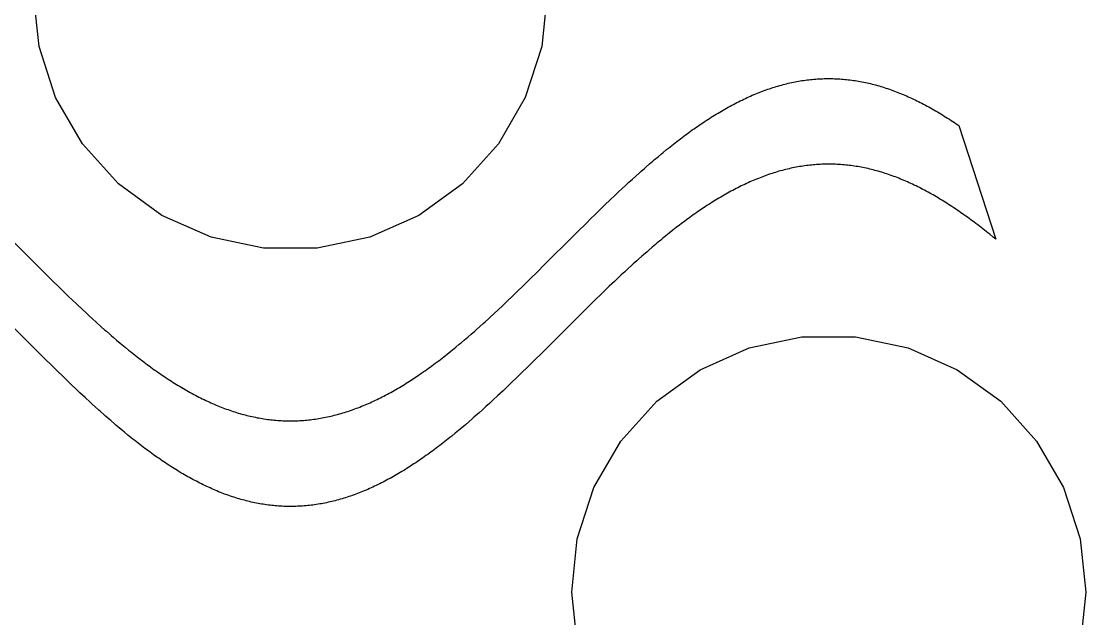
# Model space of a CAD drawing. Header units: metres. Extents: x -75 to 75, y 0 to 231.
# Drawn here: x 7.85 to 38.92, y 69.22 to 86.67 of the extents above; entities that cross this region are included whole.
import ezdxf

# ---------------------------------------------------------------- set-up
doc = ezdxf.new("R2010")
doc.units = ezdxf.units.M

msp = doc.modelspace()

# ---------------------------------------------------------------- linework, layer by layer
for p, q in [((8.37181, 85.9407), (8.20793, 87.5)), ((23.2079, 87.5), (23.0441, 85.9407)), ((8.85635, 84.4495), (8.37181, 85.9407)), ((23.0441, 85.9407), (22.5595, 84.4495)), ((29.9863, 84.797), (30.0362, 84.8108)), ((30.0362, 84.8108), (30.0863, 84.8242)), ((30.0863, 84.8242), (30.1363, 84.8371)), ((30.1363, 84.8371), (30.1862, 84.8495)), ((30.1862, 84.8495), (30.2363, 84.8615)), ((30.2363, 84.8615), (30.2863, 84.8729)), ((30.2863, 84.8729), (30.3362, 84.8839)), ((30.3362, 84.8839), (30.3863, 84.8943)), ((30.3863, 84.8943), (30.4362, 84.9043)), ((30.4362, 84.9043), (30.4862, 84.9138)), ((30.4862, 84.9138), (30.5363, 84.9228)), ((30.5363, 84.9228), (30.5862, 84.9313)), ((30.5862, 84.9313), (30.6363, 84.9393)), ((30.6363, 84.9393), (30.6863, 84.9468)), ((30.6863, 84.9468), (30.7362, 84.9538)), ((30.7362, 84.9538), (30.7863, 84.9604)), ((30.7863, 84.9604), (30.8363, 84.9664)), ((30.8363, 84.9664), (30.8862, 84.9719)), ((30.8862, 84.9719), (30.9363, 84.977)), ((30.9363, 84.977), (30.9863, 84.9815)), ((30.9863, 84.9815), (31.0362, 84.9856)), ((31.0362, 84.9856), (31.0863, 84.9891)), ((31.0863, 84.9891), (31.1362, 84.9921)), ((31.1362, 84.9921), (31.1862, 84.9947)), ((31.1862, 84.9947), (31.2363, 84.9967)), ((31.2363, 84.9967), (31.2862, 84.9982)), ((31.2862, 84.9982), (31.3363, 84.9993)), ((31.3363, 84.9993), (31.3863, 84.9998)), ((31.3863, 84.9998), (31.4362, 84.9999)), ((31.4362, 84.9999), (31.4863, 84.9995)), ((31.4863, 84.9995), (31.5363, 84.9986)), ((31.5363, 84.9986), (31.5862, 84.997)), ((31.5862, 84.997), (31.6363, 84.9951)), ((31.6363, 84.9951), (31.6862, 84.9927)), ((31.6862, 84.9927), (31.7362, 84.9897)), ((31.7362, 84.9897), (31.7863, 84.9863)), ((31.7863, 84.9863), (31.8362, 84.9823)), ((31.8362, 84.9823), (31.8863, 84.9779)), ((31.8863, 84.9779), (31.9363, 84.9729)), ((31.9363, 84.9729), (31.9862, 84.9675)), ((31.9862, 84.9675), (32.0363, 84.9615)), ((32.0363, 84.9615), (32.0863, 84.9551)), ((32.0863, 84.9551), (32.1362, 84.9482)), ((32.1362, 84.9482), (32.1863, 84.9407)), ((32.1863, 84.9407), (32.2363, 84.9328)), ((32.2363, 84.9328), (32.2862, 84.9244)), ((32.2862, 84.9244), (32.3363, 84.9155)), ((32.3363, 84.9155), (32.3862, 84.9061)), ((32.3862, 84.9061), (32.4362, 84.8962)), ((32.4362, 84.8962), (32.4863, 84.8859)), ((32.4863, 84.8859), (32.5362, 84.875)), ((32.5362, 84.875), (32.5863, 84.8636)), ((32.5863, 84.8636), (32.6363, 84.8518)), ((32.6363, 84.8518), (32.6862, 84.8395)), ((32.6862, 84.8395), (32.7363, 84.8267)), ((32.7363, 84.8267), (32.7863, 84.8133)), ((32.7863, 84.8133), (32.8362, 84.7996)), ((32.8362, 84.7996), (32.8863, 84.7853)), ((29.0862, 84.467), (29.1363, 84.4892)), ((29.1363, 84.4892), (29.1862, 84.511)), ((29.1862, 84.511), (29.2362, 84.5324)), ((29.2362, 84.5324), (29.2863, 84.5532)), ((29.2863, 84.5532), (29.3362, 84.5737)), ((29.3362, 84.5737), (29.3863, 84.5937)), ((29.3863, 84.5937), (29.4363, 84.6132)), ((29.4363, 84.6132), (29.4862, 84.6322)), ((29.4862, 84.6322), (29.5363, 84.6508)), ((29.5363, 84.6508), (29.5863, 84.669)), ((29.5863, 84.669), (29.6362, 84.6866)), ((29.6362, 84.6866), (29.6863, 84.7038)), ((29.6863, 84.7038), (29.7363, 84.7205)), ((29.7363, 84.7205), (29.7862, 84.7367)), ((29.7862, 84.7367), (29.8363, 84.7525)), ((29.8363, 84.7525), (29.8862, 84.7678)), ((29.8862, 84.7678), (29.9362, 84.7826)), ((29.9362, 84.7826), (29.9863, 84.797)), ((32.8863, 84.7853), (32.9362, 84.7706)), ((32.9362, 84.7706), (32.9862, 84.7554)), ((32.9862, 84.7554), (33.0363, 84.7397)), ((33.0363, 84.7397), (33.0862, 84.7235)), ((33.0862, 84.7235), (33.1363, 84.7069)), ((33.1363, 84.7069), (33.1863, 84.6898)), ((33.1863, 84.6898), (33.2362, 84.6722)), ((33.2362, 84.6722), (33.2863, 84.6542)), ((33.2863, 84.6542), (33.3363, 84.6357)), ((33.3363, 84.6357), (33.3862, 84.6167)), ((33.3862, 84.6167), (33.4363, 84.5973)), ((33.4363, 84.5973), (33.4863, 84.5774)), ((33.4863, 84.5774), (33.5362, 84.557)), ((33.5362, 84.557), (33.5863, 84.5363)), ((33.5863, 84.5363), (33.6362, 84.515)), ((33.6362, 84.515), (33.6862, 84.4933)), ((33.6862, 84.4933), (33.7363, 84.4711)), ((9.64027, 83.0917), (8.85635, 84.4495)), ((22.5595, 84.4495), (21.7756, 83.0917)), ((28.4863, 84.166), (28.5362, 84.1934)), ((28.5362, 84.1934), (28.5863, 84.2204)), ((28.5863, 84.2204), (28.6362, 84.2471)), ((28.6362, 84.2471), (28.6862, 84.2732)), ((28.6862, 84.2732), (28.7363, 84.2989)), ((28.7363, 84.2989), (28.7862, 84.3243)), ((28.7862, 84.3243), (28.8363, 84.3491)), ((28.8363, 84.3491), (28.8863, 84.3736)), ((28.8863, 84.3736), (28.9362, 84.3976)), ((28.9362, 84.3976), (28.9863, 84.4212)), ((28.9863, 84.4212), (29.0363, 84.4443)), ((29.0363, 84.4443), (29.0862, 84.467)), ((33.7363, 84.4711), (33.7862, 84.4485)), ((33.7862, 84.4485), (33.8363, 84.4255)), ((33.8363, 84.4255), (33.8863, 84.402)), ((33.8863, 84.402), (33.9362, 84.3781)), ((33.9362, 84.3781), (33.9863, 84.3537)), ((33.9863, 84.3537), (34.0363, 84.3289)), ((34.0363, 84.3289), (34.0862, 84.3037)), ((34.0862, 84.3037), (34.1363, 84.278)), ((34.1363, 84.278), (34.1862, 84.2519)), ((34.1862, 84.2519), (34.2362, 84.2254)), ((34.2362, 84.2254), (34.2863, 84.1985)), ((34.2863, 84.1985), (34.3362, 84.1711)), ((27.9362, 83.8373), (27.9862, 83.8691)), ((27.9862, 83.8691), (28.0363, 83.9006)), ((28.0363, 83.9006), (28.0862, 83.9317)), ((28.0862, 83.9317), (28.1363, 83.9624)), ((28.1363, 83.9624), (28.1863, 83.9927)), ((28.1863, 83.9927), (28.2362, 84.0226)), ((28.2362, 84.0226), (28.2863, 84.052)), ((28.2863, 84.052), (28.3363, 84.0812)), ((28.3363, 84.0812), (28.3862, 84.1098)), ((28.3862, 84.1098), (28.4363, 84.1381)), ((28.4363, 84.1381), (28.4863, 84.166)), ((34.3362, 84.1711), (34.3863, 84.1433)), ((34.3863, 84.1433), (34.4363, 84.1151)), ((34.4363, 84.1151), (34.4862, 84.0865)), ((34.4862, 84.0865), (34.5363, 84.0575)), ((34.5363, 84.0575), (34.5863, 84.0281)), ((34.5863, 84.0281), (34.6362, 83.9983)), ((34.6362, 83.9983), (34.6863, 83.968)), ((34.6863, 83.968), (34.7363, 83.9374)), ((34.7363, 83.9374), (34.7862, 83.9064)), ((34.7862, 83.9064), (34.8363, 83.875)), ((34.8363, 83.875), (34.8862, 83.8432)), ((27.4863, 83.5336), (27.5362, 83.5688)), ((27.5362, 83.5688), (27.5863, 83.6037)), ((27.5863, 83.6037), (27.6363, 83.6382)), ((27.6363, 83.6382), (27.6862, 83.6723)), ((27.6862, 83.6723), (27.7863, 83.7394)), ((27.7863, 83.7394), (27.8362, 83.7724)), ((27.8362, 83.7724), (27.8863, 83.805)), ((27.8863, 83.805), (27.9362, 83.8373)), ((34.8862, 83.8432), (34.9362, 83.811)), ((34.9362, 83.811), (34.9863, 83.7785)), ((34.9863, 83.7785), (35.0863, 83.7122)), ((35.0863, 83.7122), (35.1363, 83.6785)), ((35.1363, 83.6785), (35.1862, 83.6445)), ((35.1862, 83.6445), (35.21, 83.6281)), ((35.21, 83.6281), (36.289, 80.3073)), ((27.0863, 83.2397), (27.1362, 83.2776)), ((27.1362, 83.2776), (27.2363, 83.3524)), ((27.2363, 83.3524), (27.2862, 83.3894)), ((27.2862, 83.3894), (27.3862, 83.4621)), ((27.3862, 83.4621), (27.4362, 83.4981)), ((27.4362, 83.4981), (27.4863, 83.5336)), ((10.6895, 81.9264), (9.64027, 83.0917)), ((21.7756, 83.0917), (20.7264, 81.9264)), ((26.6862, 82.925), (26.7362, 82.9653)), ((26.7362, 82.9653), (26.8362, 83.0453)), ((26.8362, 83.0453), (26.9363, 83.1239)), ((26.9363, 83.1239), (26.9862, 83.1628)), ((26.9862, 83.1628), (27.0863, 83.2397)), ((26.2862, 82.5915), (26.3363, 82.6341)), ((26.3363, 82.6341), (26.4362, 82.7186)), ((26.4362, 82.7186), (26.5363, 82.802)), ((26.5363, 82.802), (26.5862, 82.8432)), ((26.5862, 82.8432), (26.6862, 82.925)), ((25.9363, 82.2861), (26.0362, 82.3746)), ((26.0362, 82.3746), (26.0863, 82.4184)), ((26.0863, 82.4184), (26.1862, 82.5055)), ((26.1862, 82.5055), (26.2862, 82.5915)), ((30.0637, 82.3182), (30.0137, 82.3046)), ((30.1137, 82.3313), (30.0637, 82.3182)), ((30.1637, 82.344), (30.1137, 82.3313)), ((30.2137, 82.3561), (30.1637, 82.344)), ((30.2637, 82.3678), (30.2137, 82.3561)), ((30.3136, 82.379), (30.2637, 82.3678)), ((30.3637, 82.3897), (30.3136, 82.379)), ((30.4137, 82.3998), (30.3637, 82.3897)), ((30.4636, 82.4096), (30.4137, 82.3998)), ((30.5137, 82.4187), (30.4636, 82.4096)), ((30.5637, 82.4275), (30.5137, 82.4187)), ((30.6136, 82.4358), (30.5637, 82.4275)), ((30.6637, 82.4435), (30.6136, 82.4358)), ((30.7137, 82.4507), (30.6637, 82.4435)), ((30.7637, 82.4575), (30.7137, 82.4507)), ((30.8137, 82.4638), (30.7637, 82.4575)), ((30.8636, 82.4695), (30.8137, 82.4638)), ((30.9137, 82.4747), (30.8636, 82.4695)), ((30.9637, 82.4796), (30.9137, 82.4747)), ((31.0136, 82.4838), (30.9637, 82.4796)), ((31.0637, 82.4876), (31.0136, 82.4838)), ((31.1137, 82.4908), (31.0637, 82.4876)), ((31.1636, 82.4936), (31.1137, 82.4908)), ((31.2137, 82.4959), (31.1636, 82.4936)), ((31.2637, 82.4976), (31.2137, 82.4959)), ((31.3137, 82.4989), (31.2637, 82.4976)), ((31.3637, 82.4997), (31.3137, 82.4989)), ((31.4137, 82.4999), (31.3637, 82.4997)), ((31.4637, 82.4998), (31.4137, 82.4999)), ((31.5137, 82.499), (31.4637, 82.4998)), ((31.5636, 82.4978), (31.5137, 82.499)), ((31.6137, 82.496), (31.5636, 82.4978)), ((31.6637, 82.4938), (31.6137, 82.496)), ((31.7136, 82.4911), (31.6637, 82.4938)), ((31.7637, 82.4879), (31.7136, 82.4911)), ((31.8137, 82.4841), (31.7637, 82.4879)), ((31.8636, 82.4799), (31.8137, 82.4841)), ((31.9137, 82.4752), (31.8636, 82.4799)), ((31.9637, 82.47), (31.9137, 82.4752)), ((32.0137, 82.4643), (31.9637, 82.47)), ((32.0637, 82.458), (32.0137, 82.4643)), ((32.1136, 82.4513), (32.0637, 82.458)), ((32.1637, 82.4442), (32.1136, 82.4513)), ((32.2137, 82.4364), (32.1637, 82.4442)), ((32.2636, 82.4283), (32.2137, 82.4364)), ((32.3137, 82.4196), (32.2636, 82.4283)), ((32.3637, 82.4104), (32.3137, 82.4196)), ((32.4136, 82.4007), (32.3637, 82.4104)), ((32.4637, 82.3906), (32.4136, 82.4007)), ((32.5137, 82.3799), (32.4637, 82.3906)), ((32.5637, 82.3688), (32.5137, 82.3799)), ((32.6137, 82.3572), (32.5637, 82.3688)), ((32.6637, 82.345), (32.6137, 82.3572)), ((32.7137, 82.3325), (32.6637, 82.345)), ((32.7637, 82.3194), (32.7137, 82.3325)), ((32.8136, 82.3058), (32.7637, 82.3194)), ((25.5862, 81.9695), (25.6863, 82.061)), ((25.6863, 82.061), (25.7863, 82.1516)), ((25.7863, 82.1516), (25.8862, 82.2415)), ((25.8862, 82.2415), (25.9363, 82.2861)), ((29.2136, 82.0228), (29.1637, 82.0013)), ((29.2637, 82.0438), (29.2136, 82.0228)), ((29.3137, 82.0645), (29.2637, 82.0438)), ((29.3636, 82.0847), (29.3137, 82.0645)), ((29.4137, 82.1044), (29.3636, 82.0847)), ((29.4637, 82.1236), (29.4137, 82.1044)), ((29.5137, 82.1425), (29.4637, 82.1236)), ((29.5637, 82.1608), (29.5137, 82.1425)), ((29.6136, 82.1786), (29.5637, 82.1608)), ((29.6637, 82.196), (29.6136, 82.1786)), ((29.7137, 82.213), (29.6637, 82.196)), ((29.7636, 82.2295), (29.7137, 82.213)), ((29.8137, 82.2454), (29.7636, 82.2295)), ((29.8637, 82.261), (29.8137, 82.2454)), ((29.9136, 82.276), (29.8637, 82.261)), ((29.9637, 82.2906), (29.9136, 82.276)), ((30.0137, 82.3046), (29.9637, 82.2906)), ((32.8637, 82.2918), (32.8136, 82.3058)), ((32.9137, 82.2773), (32.8637, 82.2918)), ((32.9636, 82.2623), (32.9137, 82.2773)), ((33.0137, 82.2469), (32.9636, 82.2623)), ((33.0637, 82.2309), (33.0137, 82.2469)), ((33.1136, 82.2145), (33.0637, 82.2309)), ((33.1637, 82.1976), (33.1136, 82.2145)), ((33.2137, 82.1803), (33.1637, 82.1976)), ((33.2637, 82.1624), (33.2137, 82.1803)), ((33.3137, 82.1441), (33.2637, 82.1624)), ((33.3636, 82.1253), (33.3137, 82.1441)), ((33.4137, 82.1061), (33.3636, 82.1253)), ((33.4637, 82.0865), (33.4137, 82.1061)), ((33.5136, 82.0663), (33.4637, 82.0865)), ((33.5637, 82.0457), (33.5136, 82.0663)), ((33.6137, 82.0247), (33.5637, 82.0457)), ((33.6636, 82.0032), (33.6137, 82.0247)), ((11.9579, 81.0049), (10.6895, 81.9264)), ((20.7264, 81.9264), (19.4579, 81.0049)), ((25.2863, 81.6904), (25.3863, 81.7841)), ((25.3863, 81.7841), (25.4862, 81.8771)), ((25.4862, 81.8771), (25.5862, 81.9695)), ((28.5637, 81.7083), (28.5136, 81.6811)), ((28.6137, 81.7351), (28.5637, 81.7083)), ((28.6636, 81.7614), (28.6137, 81.7351)), ((28.7137, 81.7873), (28.6636, 81.7614)), ((28.7637, 81.8129), (28.7137, 81.7873)), ((28.8137, 81.8379), (28.7637, 81.8129)), ((28.8637, 81.8626), (28.8137, 81.8379)), ((28.9137, 81.8868), (28.8637, 81.8626)), ((28.9637, 81.9106), (28.9137, 81.8868)), ((29.0137, 81.9339), (28.9637, 81.9106)), ((29.0636, 81.9568), (29.0137, 81.9339)), ((29.1137, 81.9792), (29.0636, 81.9568)), ((29.1637, 82.0013), (29.1137, 81.9792)), ((33.7137, 81.9812), (33.6636, 82.0032)), ((33.7637, 81.9588), (33.7137, 81.9812)), ((33.8137, 81.936), (33.7637, 81.9588)), ((33.8637, 81.9127), (33.8137, 81.936)), ((33.9137, 81.889), (33.8637, 81.9127)), ((33.9637, 81.8648), (33.9137, 81.889)), ((34.0137, 81.8401), (33.9637, 81.8648)), ((34.0636, 81.8151), (34.0137, 81.8401)), ((34.1137, 81.7896), (34.0636, 81.8151)), ((34.1637, 81.7638), (34.1137, 81.7896)), ((34.2136, 81.7374), (34.1637, 81.7638)), ((34.2637, 81.7107), (34.2136, 81.7374)), ((34.3137, 81.6835), (34.2637, 81.7107)), ((24.8862, 81.3089), (25.0362, 81.453)), ((25.0362, 81.453), (25.1862, 81.5959)), ((25.1862, 81.5959), (25.2863, 81.6904)), ((28.0137, 81.3864), (27.9636, 81.3548)), ((28.0637, 81.4177), (28.0137, 81.3864)), ((28.1136, 81.4486), (28.0637, 81.4177)), ((28.1637, 81.479), (28.1136, 81.4486)), ((28.2137, 81.5091), (28.1637, 81.479)), ((28.2637, 81.5388), (28.2137, 81.5091)), ((28.3137, 81.5681), (28.2637, 81.5388)), ((28.3636, 81.5969), (28.3137, 81.5681)), ((28.4137, 81.6254), (28.3636, 81.5969)), ((28.4637, 81.6534), (28.4137, 81.6254)), ((28.5136, 81.6811), (28.4637, 81.6534)), ((34.3636, 81.6559), (34.3137, 81.6835)), ((34.4137, 81.6279), (34.3636, 81.6559)), ((34.4637, 81.5995), (34.4137, 81.6279)), ((34.5137, 81.5707), (34.4637, 81.5995)), ((34.5637, 81.5414), (34.5137, 81.5707)), ((34.6136, 81.5118), (34.5637, 81.5414)), ((34.6637, 81.4817), (34.6136, 81.5118)), ((34.7137, 81.4513), (34.6637, 81.4817)), ((34.7636, 81.4204), (34.7137, 81.4513)), ((34.8137, 81.3892), (34.7636, 81.4204)), ((34.8637, 81.3576), (34.8137, 81.3892)), ((24.5863, 81.0172), (24.7363, 81.1636)), ((24.7363, 81.1636), (24.8862, 81.3089)), ((27.5637, 81.088), (27.5137, 81.0529)), ((27.6137, 81.1226), (27.5637, 81.088)), ((27.6637, 81.1569), (27.6137, 81.1226)), ((27.7637, 81.2244), (27.6637, 81.1569)), ((27.8136, 81.2576), (27.7637, 81.2244)), ((27.8637, 81.2904), (27.8136, 81.2576)), ((27.9137, 81.3227), (27.8637, 81.2904)), ((27.9636, 81.3548), (27.9137, 81.3227)), ((34.9136, 81.3256), (34.8637, 81.3576)), ((34.9637, 81.2932), (34.9136, 81.3256)), ((35.0137, 81.2605), (34.9637, 81.2932)), ((35.0637, 81.2273), (35.0137, 81.2605)), ((35.1137, 81.1938), (35.0637, 81.2273)), ((35.1637, 81.1599), (35.1137, 81.1938)), ((35.2137, 81.1256), (35.1637, 81.1599)), ((35.2637, 81.0911), (35.2137, 81.1256)), ((35.3637, 81.0207), (35.2637, 81.0911)), ((13.3903, 80.3671), (11.9579, 81.0049)), ((19.4579, 81.0049), (18.0256, 80.3671)), ((24.0862, 80.5234), (24.3362, 80.7713)), ((24.3362, 80.7713), (24.4862, 80.919)), ((24.4862, 80.919), (24.5863, 81.0172)), ((27.2137, 80.8356), (27.1136, 80.7605)), ((27.2636, 80.8727), (27.2137, 80.8356)), ((27.3637, 80.9458), (27.2636, 80.8727)), ((27.4136, 80.9819), (27.3637, 80.9458)), ((27.4637, 81.0176), (27.4136, 80.9819)), ((27.5137, 81.0529), (27.4637, 81.0176)), ((35.4137, 80.9851), (35.3637, 81.0207)), ((35.4636, 80.9491), (35.4137, 80.9851)), ((35.5137, 80.9127), (35.4636, 80.9491)), ((35.5637, 80.876), (35.5137, 80.9127)), ((35.6637, 80.8015), (35.5637, 80.876)), ((35.7137, 80.7639), (35.6637, 80.8015)), ((35.7637, 80.7258), (35.7137, 80.7639)), ((23.9362, 80.374), (24.0862, 80.5234)), ((26.7637, 80.4874), (26.7136, 80.4471)), ((26.8636, 80.5669), (26.7637, 80.4874)), ((26.9137, 80.6063), (26.8636, 80.5669)), ((26.9637, 80.6453), (26.9137, 80.6063)), ((27.0637, 80.7224), (26.9637, 80.6453)), ((27.1136, 80.7605), (27.0637, 80.7224)), ((35.8137, 80.6874), (35.7637, 80.7258)), ((35.9137, 80.6097), (35.8137, 80.6874)), ((35.9637, 80.5704), (35.9137, 80.6097)), ((36.0136, 80.5309), (35.9637, 80.5704)), ((36.0637, 80.4909), (36.0136, 80.5309)), ((36.1137, 80.4507), (36.0637, 80.4909)), ((36.2137, 80.3694), (36.1137, 80.4507)), ((7.48627, 80.3674), (8.23624, 79.618)), ((14.9239, 80.0411), (13.3903, 80.3671)), ((18.0256, 80.3671), (16.4919, 80.0411)), ((23.1363, 79.5748), (23.9362, 80.374)), ((26.3637, 80.1574), (26.2637, 80.0722)), ((26.4137, 80.1996), (26.3637, 80.1574)), ((26.5137, 80.2832), (26.4137, 80.1996)), ((26.5636, 80.3246), (26.5137, 80.2832)), ((26.6637, 80.4066), (26.5636, 80.3246)), ((26.7136, 80.4471), (26.6637, 80.4066)), ((36.289, 80.3073), (36.2137, 80.3694)), ((16.4919, 80.0411), (14.9239, 80.0411)), ((26.0136, 79.8547), (25.9637, 79.8104)), ((26.1137, 79.9424), (26.0136, 79.8547)), ((26.1636, 79.9859), (26.1137, 79.9424)), ((26.2637, 80.0722), (26.1636, 79.9859)), ((8.23624, 79.618), (8.38623, 79.4687)), ((22.8863, 79.3264), (23.1363, 79.5748)), ((25.6637, 79.5404), (25.5637, 79.4487)), ((25.7137, 79.586), (25.6637, 79.5404)), ((25.8137, 79.6764), (25.7137, 79.586)), ((25.8636, 79.7213), (25.8137, 79.6764)), ((25.9637, 79.8104), (25.8636, 79.7213)), ((8.38623, 79.4687), (8.53622, 79.3198)), ((8.53622, 79.3198), (8.63625, 79.2208)), ((8.63625, 79.2208), (8.78624, 79.073)), ((22.7363, 79.1781), (22.8863, 79.3264)), ((25.3637, 79.263), (25.2637, 79.1691)), ((25.4636, 79.3562), (25.3637, 79.263)), ((25.5637, 79.4487), (25.4636, 79.3562)), ((8.78624, 79.073), (8.93623, 78.9261)), ((8.93623, 78.9261), (9.08623, 78.7801)), ((22.3363, 78.7865), (22.4863, 78.9326)), ((22.4863, 78.9326), (22.5863, 79.0305)), ((22.5863, 79.0305), (22.7363, 79.1781)), ((25.0137, 78.9314), (24.9136, 78.8353)), ((25.1637, 79.0745), (25.0137, 78.9314)), ((25.2637, 79.1691), (25.1637, 79.0745)), ((9.08623, 78.7801), (9.23622, 78.6352)), ((9.23622, 78.6352), (9.33624, 78.5393)), ((22.0363, 78.4978), (22.1863, 78.6416)), ((22.1863, 78.6416), (22.3363, 78.7865)), ((24.7636, 78.6902), (24.6136, 78.544)), ((24.9136, 78.8353), (24.7636, 78.6902)), ((9.33624, 78.5393), (9.48624, 78.3965)), ((9.48624, 78.3965), (9.63623, 78.2552)), ((21.7863, 78.2614), (21.8863, 78.3555)), ((21.8863, 78.3555), (22.0363, 78.4978)), ((24.4137, 78.3476), (24.2136, 78.1499)), ((24.6136, 78.544), (24.4137, 78.3476)), ((9.63623, 78.2552), (9.73625, 78.1618)), ((9.73625, 78.1618), (9.83627, 78.0692)), ((9.83627, 78.0692), (9.93622, 77.9773)), ((9.93622, 77.9773), (10.0362, 77.8863)), ((21.3863, 77.8923), (21.4863, 77.9834)), ((21.4863, 77.9834), (21.5363, 78.0293)), ((21.5363, 78.0293), (21.6363, 78.1216)), ((21.6363, 78.1216), (21.7863, 78.2614)), ((24.2136, 78.1499), (24.0137, 77.9511)), ((8.31367, 77.0409), (7.46368, 77.8899)), ((10.0362, 77.8863), (10.1862, 77.7513)), ((10.1862, 77.7513), (10.2863, 77.6624)), ((10.2863, 77.6624), (10.3362, 77.6184)), ((21.0863, 77.6242), (21.1362, 77.6684)), ((21.1362, 77.6684), (21.2363, 77.7573)), ((21.2363, 77.7573), (21.3363, 77.8471)), ((21.3363, 77.8471), (21.3863, 77.8923)), ((24.0137, 77.9511), (23.4137, 77.3518)), ((10.3362, 77.6184), (10.4362, 77.5309)), ((10.4362, 77.5309), (10.4862, 77.4876)), ((10.4862, 77.4876), (10.5363, 77.4445)), ((10.5363, 77.4445), (10.6363, 77.359)), ((10.6363, 77.359), (10.7362, 77.2746)), ((20.6863, 77.2803), (20.7863, 77.3647)), ((20.7863, 77.3647), (20.8862, 77.4502)), ((20.8862, 77.4502), (20.9863, 77.5367)), ((20.9863, 77.5367), (21.0863, 77.6242)), ((23.4137, 77.3518), (23.0137, 76.9528)), ((29.0983, 77.1329), (30.6319, 77.4589)), ((30.6319, 77.4589), (32.1999, 77.4589)), ((32.1999, 77.4589), (33.7335, 77.1329)), ((8.51364, 76.8421), (8.31367, 77.0409)), ((10.7362, 77.2746), (10.7863, 77.2329)), ((10.7863, 77.2329), (10.8862, 77.1501)), ((10.8862, 77.1501), (10.9863, 77.0686)), ((10.9863, 77.0686), (11.0362, 77.0282)), ((20.3863, 77.0335), (20.4362, 77.074)), ((20.4362, 77.074), (20.5363, 77.1556)), ((20.5363, 77.1556), (20.6363, 77.2384)), ((20.6363, 77.2384), (20.6863, 77.2803)), ((27.6659, 76.4951), (29.0983, 77.1329)), ((33.7335, 77.1329), (35.1659, 76.4951)), ((8.76366, 76.5952), (8.51364, 76.8421)), ((11.0362, 77.0282), (11.1362, 76.9484)), ((11.1362, 76.9484), (11.1862, 76.909)), ((11.1862, 76.909), (11.2363, 76.8697)), ((11.2363, 76.8697), (11.2862, 76.8309)), ((11.2862, 76.8309), (11.3863, 76.7542)), ((11.3863, 76.7542), (11.4362, 76.7164)), ((19.9863, 76.7214), (20.0362, 76.7593)), ((20.0362, 76.7593), (20.0863, 76.7976)), ((20.0863, 76.7976), (20.1363, 76.8361)), ((20.1363, 76.8361), (20.2363, 76.9141)), ((20.2363, 76.9141), (20.2863, 76.9537)), ((20.2863, 76.9537), (20.3863, 77.0335)), ((22.8637, 76.804), (22.7637, 76.7051)), ((23.0137, 76.9528), (22.8637, 76.804)), ((8.91365, 76.4481), (8.76366, 76.5952)), ((9.06364, 76.302), (8.91365, 76.4481)), ((11.4362, 76.7164), (11.5363, 76.6416)), ((11.5363, 76.6416), (11.5862, 76.6048)), ((11.5862, 76.6048), (11.6862, 76.532)), ((11.6862, 76.532), (11.7362, 76.4961)), ((11.7362, 76.4961), (11.7863, 76.4606)), ((11.7863, 76.4606), (11.8362, 76.4256)), ((11.8362, 76.4256), (11.8863, 76.3908)), ((19.5363, 76.3953), (19.5863, 76.4302)), ((19.5863, 76.4302), (19.6362, 76.4654)), ((19.6362, 76.4654), (19.6863, 76.5009)), ((19.6863, 76.5009), (19.7363, 76.5368)), ((19.7363, 76.5368), (19.7862, 76.573)), ((19.7862, 76.573), (19.8363, 76.6096)), ((19.8363, 76.6096), (19.8862, 76.6466)), ((19.8862, 76.6466), (19.9362, 76.6838)), ((19.9362, 76.6838), (19.9863, 76.7214)), ((22.6137, 76.5574), (22.4637, 76.4105)), ((22.7637, 76.7051), (22.6137, 76.5574)), ((26.3974, 75.5736), (27.6659, 76.4951)), ((35.1659, 76.4951), (36.4344, 75.5736)), ((9.21364, 76.1569), (9.06364, 76.302)), ((9.31366, 76.0609), (9.21364, 76.1569)), ((11.8863, 76.3908), (11.9363, 76.3564)), ((11.9363, 76.3564), (11.9862, 76.3223)), ((11.9862, 76.3223), (12.0863, 76.2553)), ((12.0863, 76.2553), (12.1362, 76.2223)), ((12.1362, 76.2223), (12.1863, 76.1897)), ((12.1863, 76.1897), (12.2363, 76.1575)), ((12.2363, 76.1575), (12.2862, 76.1258)), ((12.2862, 76.1258), (12.3363, 76.0944)), ((19.0862, 76.0985), (19.1363, 76.13)), ((19.1363, 76.13), (19.1862, 76.1618)), ((19.1862, 76.1618), (19.2863, 76.2267)), ((19.2863, 76.2267), (19.3863, 76.293)), ((19.3863, 76.293), (19.4363, 76.3268)), ((19.4363, 76.3268), (19.4862, 76.3609)), ((19.4862, 76.3609), (19.5363, 76.3953)), ((22.1637, 76.1198), (22.0137, 75.9763)), ((22.3137, 76.2646), (22.1637, 76.1198)), ((22.4637, 76.4105), (22.3137, 76.2646)), ((9.46365, 75.9179), (9.31366, 76.0609)), ((9.56367, 75.8234), (9.46365, 75.9179)), ((9.71367, 75.6828), (9.56367, 75.8234)), ((12.3363, 76.0944), (12.3862, 76.0633)), ((12.3862, 76.0633), (12.4362, 76.0327)), ((12.4362, 76.0327), (12.4863, 76.0024)), ((12.4863, 76.0024), (12.5362, 75.9726)), ((12.5362, 75.9726), (12.5863, 75.9432)), ((12.5863, 75.9432), (12.6363, 75.9142)), ((12.6363, 75.9142), (12.6862, 75.8855)), ((12.6862, 75.8855), (12.7363, 75.8574)), ((12.7363, 75.8574), (12.7863, 75.8295)), ((12.7863, 75.8295), (12.8362, 75.8022)), ((12.8362, 75.8022), (12.8863, 75.7752)), ((18.5362, 75.7788), (18.5863, 75.8058)), ((18.5863, 75.8058), (18.6362, 75.8332)), ((18.6362, 75.8332), (18.6862, 75.8611)), ((18.6862, 75.8611), (18.7363, 75.8894)), ((18.7363, 75.8894), (18.7862, 75.918)), ((18.7862, 75.918), (18.8363, 75.9471)), ((18.8363, 75.9471), (18.8863, 75.9766)), ((18.8863, 75.9766), (18.9362, 76.0065)), ((18.9362, 76.0065), (18.9863, 76.0368)), ((18.9863, 76.0368), (19.0363, 76.0674)), ((19.0363, 76.0674), (19.0862, 76.0985)), ((21.9137, 75.8814), (21.7637, 75.7402)), ((22.0137, 75.9763), (21.9137, 75.8814)), ((9.86366, 75.5439), (9.71367, 75.6828)), ((9.91364, 75.498), (9.86366, 75.5439)), ((10.0137, 75.4068), (9.91364, 75.498)), ((12.8863, 75.7752), (12.9362, 75.7487)), ((12.9362, 75.7487), (12.9862, 75.7226)), ((12.9862, 75.7226), (13.0363, 75.6969)), ((13.0363, 75.6969), (13.0862, 75.6717)), ((13.0862, 75.6717), (13.1363, 75.6469)), ((13.1363, 75.6469), (13.1863, 75.6225)), ((13.1863, 75.6225), (13.2362, 75.5985)), ((13.2362, 75.5985), (13.2863, 75.575)), ((13.2863, 75.575), (13.3363, 75.552)), ((13.3363, 75.552), (13.3862, 75.5293)), ((13.3862, 75.5293), (13.4363, 75.5072)), ((13.4363, 75.5072), (13.4863, 75.4855)), ((13.4863, 75.4855), (13.5362, 75.4642)), ((17.8863, 75.467), (17.9362, 75.4884)), ((17.9362, 75.4884), (17.9862, 75.5101)), ((17.9862, 75.5101), (18.0363, 75.5324)), ((18.0363, 75.5324), (18.0862, 75.555)), ((18.0862, 75.555), (18.1363, 75.5782)), ((18.1363, 75.5782), (18.1863, 75.6017)), ((18.1863, 75.6017), (18.2362, 75.6257)), ((18.2362, 75.6257), (18.2863, 75.6502)), ((18.2863, 75.6502), (18.3363, 75.675)), ((18.3363, 75.675), (18.3862, 75.7003)), ((18.3862, 75.7003), (18.4363, 75.7261)), ((18.4363, 75.7261), (18.4863, 75.7522)), ((18.4863, 75.7522), (18.5362, 75.7788)), ((21.5137, 75.5085), (21.4137, 75.4172)), ((21.6137, 75.6007), (21.5137, 75.5085)), ((21.7637, 75.7402), (21.6137, 75.6007)), ((25.3483, 74.4083), (26.3974, 75.5736)), ((36.4344, 75.5736), (37.4835, 74.4083)), ((10.1137, 75.3164), (10.0137, 75.4068)), ((10.1637, 75.2715), (10.1137, 75.3164)), ((10.2637, 75.1824), (10.1637, 75.2715)), ((10.3136, 75.1382), (10.2637, 75.1824)), ((13.5362, 75.4642), (13.5863, 75.4434)), ((13.5863, 75.4434), (13.6362, 75.423)), ((13.6362, 75.423), (13.6862, 75.4031)), ((13.6862, 75.4031), (13.7363, 75.3837)), ((13.7363, 75.3837), (13.7862, 75.3647)), ((13.7862, 75.3647), (13.8363, 75.3462)), ((13.8363, 75.3462), (13.8863, 75.3281)), ((13.8863, 75.3281), (13.9362, 75.3106)), ((13.9362, 75.3106), (13.9863, 75.2934)), ((13.9863, 75.2934), (14.0363, 75.2768)), ((14.0363, 75.2768), (14.0862, 75.2606)), ((14.0862, 75.2606), (14.1363, 75.245)), ((14.1363, 75.245), (14.1862, 75.2297)), ((14.1862, 75.2297), (14.2362, 75.215)), ((14.2362, 75.215), (14.2863, 75.2007)), ((14.2863, 75.2007), (14.3362, 75.1869)), ((14.3362, 75.1869), (14.3863, 75.1736)), ((14.3863, 75.1736), (14.4363, 75.1608)), ((16.9862, 75.1625), (17.0363, 75.1754)), ((17.0363, 75.1754), (17.0863, 75.1888)), ((17.0863, 75.1888), (17.1362, 75.2026)), ((17.1362, 75.2026), (17.1863, 75.2169)), ((17.1863, 75.2169), (17.2363, 75.2317)), ((17.2363, 75.2317), (17.2862, 75.247)), ((17.2862, 75.247), (17.3363, 75.2628)), ((17.3363, 75.2628), (17.3862, 75.279)), ((17.3862, 75.279), (17.4362, 75.2957)), ((17.4362, 75.2957), (17.4863, 75.3129)), ((17.4863, 75.3129), (17.5362, 75.3305)), ((17.5362, 75.3305), (17.5863, 75.3487)), ((17.5863, 75.3487), (17.6363, 75.3672)), ((17.6363, 75.3672), (17.6862, 75.3863)), ((17.6862, 75.3863), (17.7363, 75.4057)), ((17.7363, 75.4057), (17.7863, 75.4257)), ((17.7863, 75.4257), (17.8362, 75.4462)), ((17.8362, 75.4462), (17.8863, 75.467)), ((21.1636, 75.1926), (21.0637, 75.1044)), ((21.2137, 75.2371), (21.1636, 75.1926)), ((21.3137, 75.3267), (21.2137, 75.2371)), ((21.4137, 75.4172), (21.3137, 75.3267)), ((10.4137, 75.0506), (10.3136, 75.1382)), ((10.4636, 75.0071), (10.4137, 75.0506)), ((10.5637, 74.921), (10.4636, 75.0071)), ((10.6136, 74.8782), (10.5637, 74.921)), ((10.7137, 74.7936), (10.6136, 74.8782)), ((14.4363, 75.1608), (14.4862, 75.1485)), ((14.4862, 75.1485), (14.5363, 75.1366)), ((14.5363, 75.1366), (14.5863, 75.1253)), ((14.5863, 75.1253), (14.6362, 75.1144)), ((14.6362, 75.1144), (14.6863, 75.104)), ((14.6863, 75.104), (14.7363, 75.0941)), ((14.7363, 75.0941), (14.7862, 75.0847)), ((14.7862, 75.0847), (14.8363, 75.0758)), ((14.8363, 75.0758), (14.8862, 75.0673)), ((14.8862, 75.0673), (14.9362, 75.0594)), ((14.9362, 75.0594), (14.9863, 75.052)), ((14.9863, 75.052), (15.0362, 75.045)), ((15.0362, 75.045), (15.0863, 75.0385)), ((15.0863, 75.0385), (15.1363, 75.0326)), ((15.1363, 75.0326), (15.1862, 75.0272)), ((15.1862, 75.0272), (15.2363, 75.0222)), ((15.2363, 75.0222), (15.2863, 75.0177)), ((15.2863, 75.0177), (15.3362, 75.0137)), ((15.3362, 75.0137), (15.3863, 75.0103)), ((15.3863, 75.0103), (15.4362, 75.0073)), ((15.4362, 75.0073), (15.4862, 75.0049)), ((15.4862, 75.0049), (15.5363, 75.0029)), ((15.5363, 75.0029), (15.5862, 75.0014)), ((15.5862, 75.0014), (15.6363, 75.0005)), ((15.6363, 75.0005), (15.6863, 75)), ((15.6863, 75), (15.7362, 75.0001)), ((15.7362, 75.0001), (15.7863, 75.0006)), ((15.7863, 75.0006), (15.8363, 75.0016)), ((15.8363, 75.0016), (15.8862, 75.0031)), ((15.8862, 75.0031), (15.9363, 75.0052)), ((15.9363, 75.0052), (15.9863, 75.0077)), ((15.9863, 75.0077), (16.0362, 75.0108)), ((16.0362, 75.0108), (16.0863, 75.0143)), ((16.0863, 75.0143), (16.1362, 75.0183)), ((16.1362, 75.0183), (16.1862, 75.0228)), ((16.1862, 75.0228), (16.2363, 75.0278)), ((16.2363, 75.0278), (16.2862, 75.0333)), ((16.2862, 75.0333), (16.3363, 75.0394)), ((16.3363, 75.0394), (16.3863, 75.0459)), ((16.3863, 75.0459), (16.4362, 75.0529)), ((16.4362, 75.0529), (16.4863, 75.0604)), ((16.4863, 75.0604), (16.5363, 75.0684)), ((16.5363, 75.0684), (16.5862, 75.0769)), ((16.5862, 75.0769), (16.6363, 75.0859)), ((16.6363, 75.0859), (16.6862, 75.0954)), ((16.6862, 75.0954), (16.7362, 75.1054)), ((16.7362, 75.1054), (16.7863, 75.1158)), ((16.7863, 75.1158), (16.8362, 75.1267)), ((16.8362, 75.1267), (16.8863, 75.1382)), ((16.8863, 75.1382), (16.9363, 75.1501)), ((16.9363, 75.1501), (16.9862, 75.1625)), ((20.8137, 74.888), (20.7637, 74.8455)), ((20.9137, 74.9738), (20.8137, 74.888)), ((21.0136, 75.0606), (20.9137, 74.9738)), ((21.0637, 75.1044), (21.0136, 75.0606)), ((10.8137, 74.7101), (10.7137, 74.7936)), ((10.8636, 74.6687), (10.8137, 74.7101)), ((10.9637, 74.5869), (10.8636, 74.6687)), ((11.0136, 74.5464), (10.9637, 74.5869)), ((20.4137, 74.5557), (20.3637, 74.5154)), ((20.5137, 74.6371), (20.4137, 74.5557)), ((20.5637, 74.6782), (20.5137, 74.6371)), ((20.6637, 74.7614), (20.5637, 74.6782)), ((20.7637, 74.8455), (20.6637, 74.7614)), ((11.1137, 74.4663), (11.0136, 74.5464)), ((11.1636, 74.4267), (11.1137, 74.4663)), ((11.2637, 74.3484), (11.1636, 74.4267)), ((11.3137, 74.3098), (11.2637, 74.3484)), ((11.4137, 74.2334), (11.3137, 74.3098)), ((20.0137, 74.2421), (19.9637, 74.2043)), ((20.0637, 74.2802), (20.0137, 74.2421)), ((20.1137, 74.3186), (20.0637, 74.2802)), ((20.2137, 74.3964), (20.1137, 74.3186)), ((20.3136, 74.4754), (20.2137, 74.3964)), ((20.3637, 74.5154), (20.3136, 74.4754)), ((24.5643, 73.0505), (25.3483, 74.4083)), ((37.4835, 74.4083), (38.2675, 73.0505)), ((11.4637, 74.1957), (11.4137, 74.2334)), ((11.5636, 74.1213), (11.4637, 74.1957)), ((11.6137, 74.0846), (11.5636, 74.1213)), ((11.6637, 74.0483), (11.6137, 74.0846)), ((11.7136, 74.0123), (11.6637, 74.0483)), ((11.8137, 73.9413), (11.7136, 74.0123)), ((11.8636, 73.9064), (11.8137, 73.9413)), ((19.6136, 73.9494), (19.5637, 73.9144)), ((19.6637, 73.9848), (19.6136, 73.9494)), ((19.7137, 74.0205), (19.6637, 73.9848)), ((19.7636, 74.0566), (19.7137, 74.0205)), ((19.8137, 74.0931), (19.7636, 74.0566)), ((19.8637, 74.1298), (19.8137, 74.0931)), ((19.9637, 74.2043), (19.8637, 74.1298)), ((11.9637, 73.8376), (11.8636, 73.9064)), ((12.0637, 73.7703), (11.9637, 73.8376)), ((12.1136, 73.7372), (12.0637, 73.7703)), ((12.1637, 73.7044), (12.1136, 73.7372)), ((12.2137, 73.672), (12.1637, 73.7044)), ((12.2636, 73.6401), (12.2137, 73.672)), ((12.3137, 73.6085), (12.2636, 73.6401)), ((19.1637, 73.6474), (19.1137, 73.6157)), ((19.2136, 73.6794), (19.1637, 73.6474)), ((19.2637, 73.7119), (19.2136, 73.6794)), ((19.3137, 73.7447), (19.2637, 73.7119)), ((19.3636, 73.7779), (19.3137, 73.7447)), ((19.4137, 73.8115), (19.3636, 73.7779)), ((19.4637, 73.8454), (19.4137, 73.8115)), ((19.5137, 73.8798), (19.4637, 73.8454)), ((19.5637, 73.9144), (19.5137, 73.8798)), ((12.3637, 73.5773), (12.3137, 73.6085)), ((12.4136, 73.5464), (12.3637, 73.5773)), ((12.4637, 73.5161), (12.4136, 73.5464)), ((12.5137, 73.486), (12.4637, 73.5161)), ((12.5637, 73.4564), (12.5137, 73.486)), ((12.6137, 73.4272), (12.5637, 73.4564)), ((12.6637, 73.3984), (12.6137, 73.4272)), ((12.7137, 73.3701), (12.6637, 73.3984)), ((12.7637, 73.3421), (12.7137, 73.3701)), ((12.8136, 73.3145), (12.7637, 73.3421)), ((12.8637, 73.2874), (12.8136, 73.3145)), ((18.6137, 73.3208), (18.5637, 73.2935)), ((18.6636, 73.3485), (18.6137, 73.3208)), ((18.7137, 73.3765), (18.6636, 73.3485)), ((18.7637, 73.405), (18.7137, 73.3765)), ((18.8137, 73.4339), (18.7637, 73.405)), ((18.8637, 73.4632), (18.8137, 73.4339)), ((18.9137, 73.4929), (18.8637, 73.4632)), ((18.9637, 73.523), (18.9137, 73.4929)), ((19.0137, 73.5535), (18.9637, 73.523)), ((19.0636, 73.5844), (19.0137, 73.5535)), ((19.1137, 73.6157), (19.0636, 73.5844)), ((12.9137, 73.2607), (12.8637, 73.2874)), ((12.9636, 73.2343), (12.9137, 73.2607)), ((13.0137, 73.2085), (12.9636, 73.2343)), ((13.0637, 73.1831), (13.0137, 73.2085)), ((13.1136, 73.158), (13.0637, 73.1831)), ((13.1637, 73.1335), (13.1136, 73.158)), ((13.2137, 73.1093), (13.1637, 73.1335)), ((13.2637, 73.0856), (13.2137, 73.1093)), ((13.3137, 73.0624), (13.2637, 73.0856)), ((13.3636, 73.0396), (13.3137, 73.0624)), ((13.4137, 73.0171), (13.3636, 73.0396)), ((13.4637, 72.9952), (13.4137, 73.0171)), ((17.9636, 73.0003), (17.9137, 72.9787)), ((18.0137, 73.0222), (17.9636, 73.0003)), ((18.0637, 73.0447), (18.0137, 73.0222)), ((18.1136, 73.0676), (18.0637, 73.0447)), ((18.1637, 73.091), (18.1136, 73.0676)), ((18.2137, 73.1148), (18.1637, 73.091)), ((18.2637, 73.139), (18.2137, 73.1148)), ((18.3137, 73.1638), (18.2637, 73.139)), ((18.3636, 73.1889), (18.3137, 73.1638)), ((18.4137, 73.2143), (18.3636, 73.1889)), ((18.4637, 73.2404), (18.4137, 73.2143)), ((18.5136, 73.2668), (18.4637, 73.2404)), ((18.5637, 73.2935), (18.5136, 73.2668)), ((24.0798, 71.5593), (24.5643, 73.0505)), ((38.2675, 73.0505), (38.752, 71.5593)), ((13.5136, 72.9738), (13.4637, 72.9952)), ((13.5637, 72.9527), (13.5136, 72.9738)), ((13.6137, 72.9322), (13.5637, 72.9527)), ((13.6636, 72.9121), (13.6137, 72.9322)), ((13.7137, 72.8925), (13.6636, 72.9121)), ((13.7637, 72.8732), (13.7137, 72.8925)), ((13.8137, 72.8545), (13.7637, 72.8732)), ((13.8637, 72.8362), (13.8137, 72.8545)), ((13.9137, 72.8185), (13.8637, 72.8362)), ((13.9637, 72.8011), (13.9137, 72.8185)), ((14.0137, 72.7843), (13.9637, 72.8011)), ((14.0636, 72.7679), (14.0137, 72.7843)), ((14.1137, 72.752), (14.0636, 72.7679)), ((14.1637, 72.7365), (14.1137, 72.752)), ((14.2136, 72.7216), (14.1637, 72.7365)), ((14.2637, 72.7071), (14.2136, 72.7216)), ((14.3137, 72.6931), (14.2637, 72.7071)), ((14.3636, 72.6796), (14.3137, 72.6931)), ((17.1136, 72.6963), (17.0637, 72.6826)), ((17.1637, 72.7104), (17.1136, 72.6963)), ((17.2137, 72.725), (17.1637, 72.7104)), ((17.2636, 72.74), (17.2137, 72.725)), ((17.3137, 72.7556), (17.2636, 72.74)), ((17.3637, 72.7716), (17.3137, 72.7556)), ((17.4136, 72.7881), (17.3637, 72.7716)), ((17.4637, 72.8051), (17.4136, 72.7881)), ((17.5137, 72.8225), (17.4637, 72.8051)), ((17.5637, 72.8404), (17.5137, 72.8225)), ((17.6137, 72.8587), (17.5637, 72.8404)), ((17.6637, 72.8776), (17.6137, 72.8587)), ((17.7137, 72.8969), (17.6637, 72.8776)), ((17.7637, 72.9166), (17.7137, 72.8969)), ((17.8136, 72.9369), (17.7637, 72.9166)), ((17.8637, 72.9575), (17.8136, 72.9369)), ((17.9137, 72.9787), (17.8637, 72.9575)), ((14.4137, 72.6665), (14.3636, 72.6796)), ((14.4637, 72.654), (14.4137, 72.6665)), ((14.5137, 72.6419), (14.4637, 72.654)), ((14.5637, 72.6303), (14.5137, 72.6419)), ((14.6136, 72.6192), (14.5637, 72.6303)), ((14.6637, 72.6086), (14.6136, 72.6192)), ((14.7137, 72.5985), (14.6637, 72.6086)), ((14.7636, 72.5889), (14.7137, 72.5985)), ((14.8137, 72.5797), (14.7636, 72.5889)), ((14.8637, 72.5711), (14.8137, 72.5797)), ((14.9136, 72.5629), (14.8637, 72.5711)), ((14.9637, 72.5552), (14.9136, 72.5629)), ((15.0137, 72.5481), (14.9637, 72.5552)), ((15.0637, 72.5414), (15.0137, 72.5481)), ((15.1137, 72.5352), (15.0637, 72.5414)), ((15.1637, 72.5295), (15.1137, 72.5352)), ((15.2137, 72.5243), (15.1637, 72.5295)), ((15.2637, 72.5197), (15.2137, 72.5243)), ((15.3136, 72.5155), (15.2637, 72.5197)), ((15.3637, 72.5118), (15.3136, 72.5155)), ((15.4137, 72.5086), (15.3637, 72.5118)), ((15.4636, 72.506), (15.4137, 72.5086)), ((15.5137, 72.5037), (15.4636, 72.506)), ((15.5637, 72.5021), (15.5137, 72.5037)), ((15.6136, 72.5008), (15.5637, 72.5021)), ((15.6637, 72.5002), (15.6136, 72.5008)), ((15.7137, 72.5), (15.6637, 72.5002)), ((15.7637, 72.5003), (15.7137, 72.5)), ((15.8137, 72.5011), (15.7637, 72.5003)), ((15.8636, 72.5024), (15.8137, 72.5011)), ((15.9137, 72.5042), (15.8636, 72.5024)), ((15.9637, 72.5065), (15.9137, 72.5042)), ((16.0136, 72.5093), (15.9637, 72.5065)), ((16.0637, 72.5126), (16.0136, 72.5093)), ((16.1137, 72.5164), (16.0637, 72.5126)), ((16.1636, 72.5208), (16.1137, 72.5164)), ((16.2137, 72.5255), (16.1636, 72.5208)), ((16.2637, 72.5308), (16.2137, 72.5255)), ((16.3137, 72.5366), (16.2637, 72.5308)), ((16.3637, 72.5429), (16.3137, 72.5366)), ((16.4137, 72.5497), (16.3637, 72.5429)), ((16.4637, 72.557), (16.4137, 72.5497)), ((16.5137, 72.5648), (16.4637, 72.557)), ((16.5636, 72.573), (16.5137, 72.5648)), ((16.6137, 72.5818), (16.5636, 72.573)), ((16.6637, 72.591), (16.6137, 72.5818)), ((16.7136, 72.6008), (16.6637, 72.591)), ((16.7637, 72.611), (16.7136, 72.6008)), ((16.8137, 72.6218), (16.7637, 72.611)), ((16.8636, 72.633), (16.8137, 72.6218)), ((16.9137, 72.6447), (16.8636, 72.633)), ((16.9637, 72.6569), (16.9137, 72.6447)), ((17.0137, 72.6695), (16.9637, 72.6569)), ((17.0637, 72.6826), (17.0137, 72.6695)), ((23.9159, 70), (24.0798, 71.5593)), ((38.752, 71.5593), (38.9159, 70)), ((24.0798, 68.4407), (23.9159, 70)), ((38.9159, 70), (38.752, 68.4407))]:
    msp.add_line(p, q)

doc.saveas('drawing.dxf')
